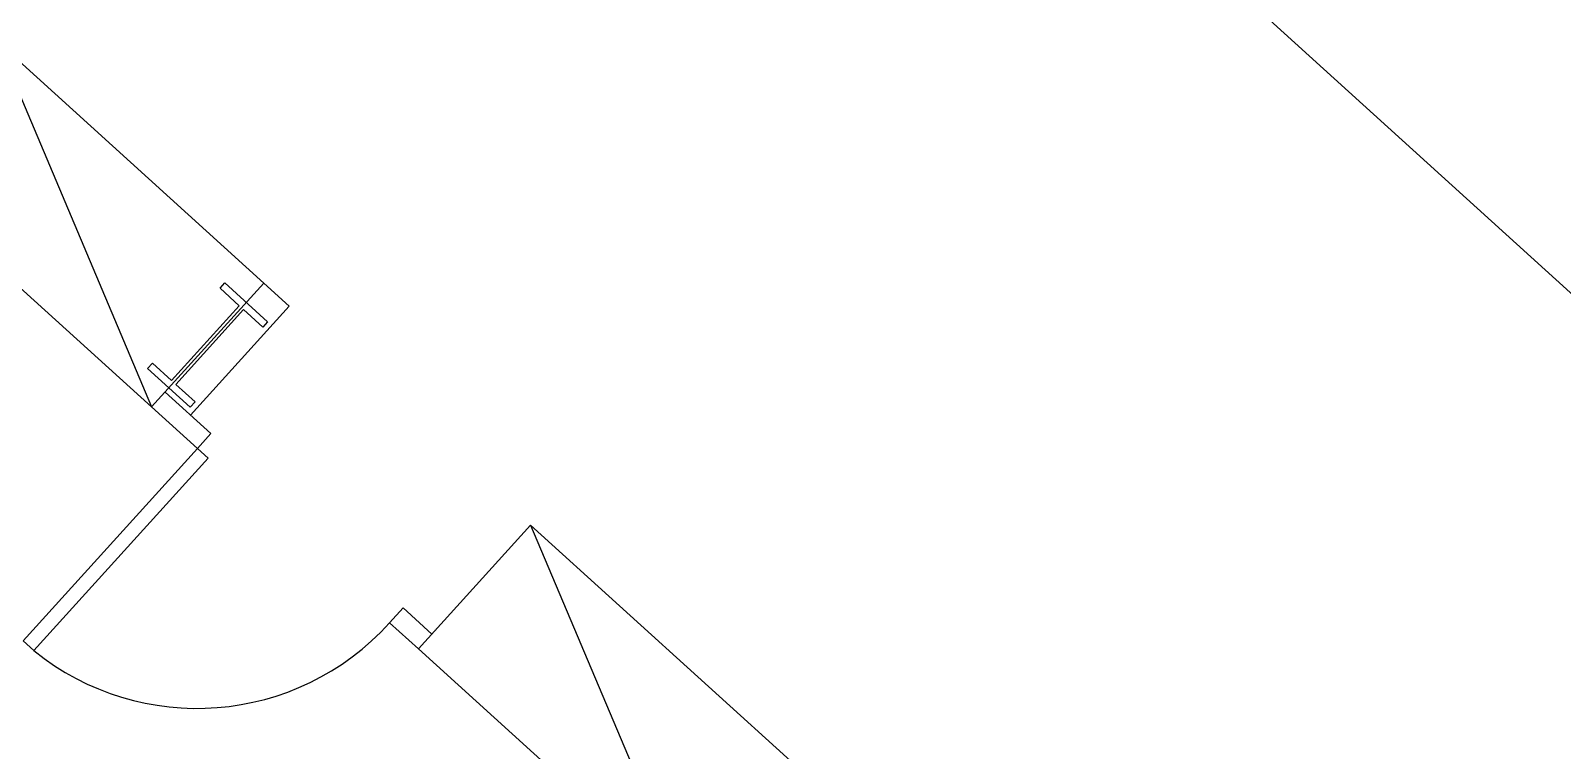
# Model space of a CAD drawing. Extents: x -1.7 to 87, y -33.6 to 19.
# Drawn here: x 73.59 to 78.91, y -20.08 to -17.59 of the extents above; entities that cross this region are included whole.
import ezdxf

# ---------------------------------------------------------------- set-up
doc = ezdxf.new("R2010")
doc.units = 0
doc.linetypes.add('HIDDEN', pattern=[0.375, 0.25, -0.125])
for name, color, linetype in [('AR-ARMÁRIOS', 2, 'Continuous'), ('AR-DIV', 2, 'Continuous'), ('AR-EST', 4, 'Continuous'), ('AR-PAR-ALV', 5, 'Continuous'), ('AR-POR', 1, 'Continuous'), ('AR-PRJ', 1, 'HIDDEN')]:
    doc.layers.add(name, color=color, linetype=linetype)

msp = doc.modelspace()

# ---------------------------------------------------------------- linework, layer by layer
at = {"layer": 'AR-ARMÁRIOS'}
for points in [[(77.8902, -17.5494), (79.2055, -18.7412), (80.4243, -17.3963), (79.1089, -16.2044)], [(73.0831, -18.0516), (74.0094, -18.8909), (74.3988, -18.4611), (73.4725, -17.6218)], [(74.1453, -18.9196), (74.4877, -18.5417), (74.3988, -18.4611)]]:
    msp.add_lwpolyline(points, dxfattribs=at)
at = {"layer": 'AR-ARMÁRIOS', "color": 1}
for points in [[(73.4725, -17.6218), (74.0094, -18.8909)], [(75.3251, -19.3005), (75.8619, -20.5696)]]:
    msp.add_lwpolyline(points, dxfattribs=at)
at = {"layer": 'AR-ARMÁRIOS'}
msp.add_lwpolyline([(75.3251, -19.3005), (74.9357, -19.7303), (75.8619, -20.5696), (76.2514, -20.1398)], close=True, dxfattribs=at)
at = {"layer": 'AR-DIV'}
for p, q in [((74.2157, -18.9834), (74.0564, -18.839)), ((74.1687, -19.0353), (74.0094, -18.8909)), ((74.1687, -19.0353), (74.2157, -18.9834)), ((74.8356, -19.6396), (74.8826, -19.5877)), ((74.9827, -19.6784), (74.8826, -19.5877)), ((74.9357, -19.7303), (74.8356, -19.6396)), ((74.9929, -19.6638), (74.9931, -19.664))]:
    msp.add_line(p, q, dxfattribs=at)
at = {"layer": 'AR-EST'}
msp.add_lwpolyline([(74.2643, -18.4607), (74.4125, -18.595), (74.3957, -18.6135), (74.329, -18.553), (74.094, -18.8124), (74.1607, -18.8728), (74.1439, -18.8914), (73.9957, -18.7571), (74.0125, -18.7385), (74.0792, -18.799), (74.3142, -18.5396), (74.2475, -18.4792), (74.2643, -18.4607)], dxfattribs=at)
at = {"layer": 'AR-PAR-ALV'}
msp.add_lwpolyline([(85.1345, -14.276), (84.9048, -14.0679, 0.062555), (74.9662, -28.3369), (75.2407, -28.481, -0.062551)], format="xyb", close=True, dxfattribs=at)
at = {"layer": 'AR-POR'}
msp.add_lwpolyline([(74.2057, -19.0689), (73.6014, -19.7358), (73.5644, -19.7022), (74.1687, -19.0353)], close=True, dxfattribs=at)
msp.add_arc((74.1678, -19.0363), 0.9, 231.0038, 317.9077, dxfattribs=at)
at = {"layer": 'AR-PRJ'}
for centre, radius, start, end in [((134.8232, -59.3998), 67.1354, 137.713601, 153.905048), ((141.5354, -64.2205), 73.6208, 138.52063, 153.207947)]:
    msp.add_arc(centre, radius, start, end, dxfattribs=at)

doc.saveas('drawing.dxf')
